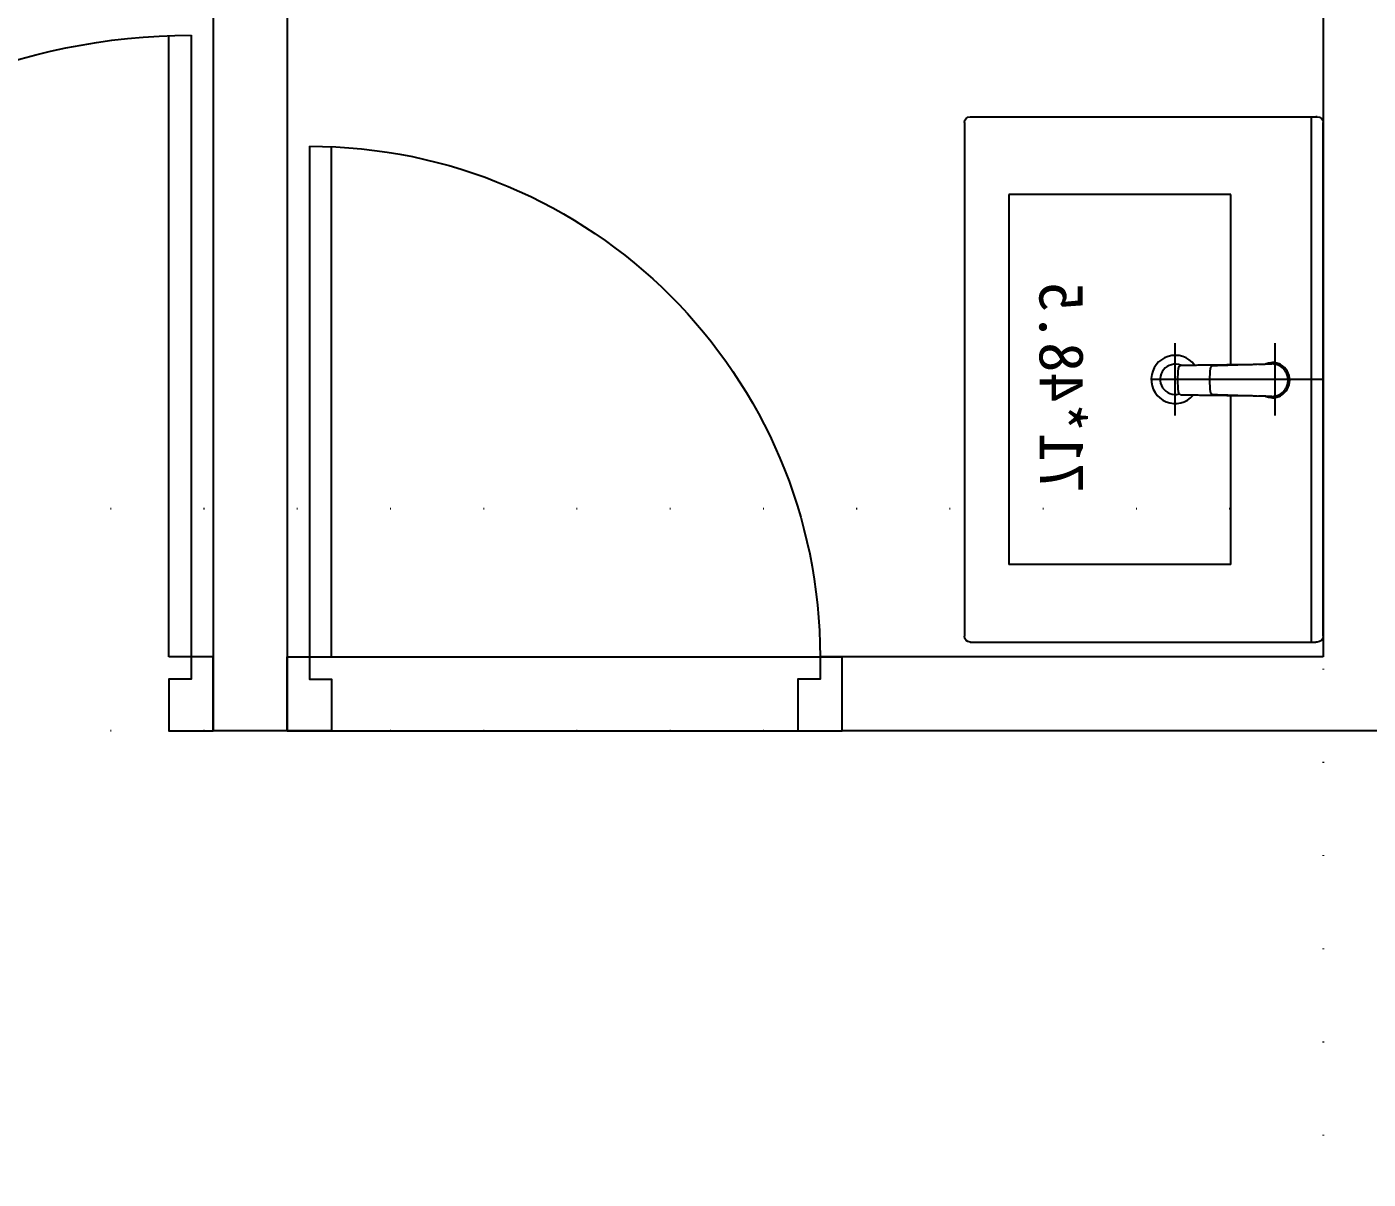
# Model space of a CAD drawing. Header units: millimetres. Extents: x 45074 to 106565, y 51012 to 60222.
# Drawn here: x 99582 to 99763.2, y 55330 to 55485.7 of the extents above; entities that cross this region are included whole.
import ezdxf

# ---------------------------------------------------------------- set-up
doc = ezdxf.new("R2010")
doc.units = ezdxf.units.MM
doc.header["$LTSCALE"] = 50
doc.header["$MEASUREMENT"] = 0
doc.linetypes.add('DOT', pattern=[0.25, 0, -0.25])
doc.layers.get('0').update_dxf_attribs({"color": 8, "linetype": 'CONTINUOUS'})
doc.layers.add('00', color=7, linetype='DOT')
doc.styles.get("Standard").update_dxf_attribs({"font": 'romanc', "bigfont": 'CHINA.SHX'})

# ---------------------------------------------------------------- blocks, each defined once
blk = doc.blocks.new('*U38', base_point=(71322.47, 1628.82))
for p, q in [((71353.97, 1633.82), (71353.97, 1702.82)), ((71356.97, 1702.82), (71356.97, 1633.82)), ((71284.97, 1623.82), (71284.97, 1633.82)), ((71353.97, 1633.82), (71284.97, 1633.82)), ((71356.97, 1633.82), (71353.97, 1633.82)), ((71359.97, 1633.82), (71356.97, 1633.82)), ((71359.97, 1623.82), (71359.97, 1633.82)), ((71359.97, 1623.82), (71284.97, 1623.82))]:
    blk.add_line(p, q)
for points in [[(71284.97, 1633.82), (71287.97, 1633.82), (71287.97, 1630.82), (71290.97, 1630.82), (71290.97, 1623.82), (71284.97, 1623.82)], [(71359.97, 1633.82), (71356.97, 1633.82), (71356.97, 1630.82), (71353.97, 1630.82), (71353.97, 1623.82), (71359.97, 1623.82)]]:
    blk.add_lwpolyline(points)
blk.add_arc((71356.97, 1633.82), 69, 90, 180)
blk = doc.blocks.new('*U40', base_point=(71414.97, 1628.82))
for p, q in [((71372.97, 1717.82), (71372.97, 1633.82)), ((71375.97, 1633.82), (71375.97, 1717.82)), ((71369.97, 1623.82), (71369.97, 1633.82)), ((71372.97, 1633.82), (71375.97, 1633.82)), ((71459.97, 1623.82), (71459.97, 1633.82))]:
    blk.add_line(p, q)
for points in [[(71369.97, 1633.82), (71372.97, 1633.82), (71372.97, 1630.82), (71375.97, 1630.82), (71375.97, 1623.82), (71369.97, 1623.82)], [(71459.97, 1633.82), (71456.97, 1633.82), (71456.97, 1630.82), (71453.97, 1630.82), (71453.97, 1623.82), (71459.97, 1623.82)]]:
    blk.add_lwpolyline(points)
blk.add_arc((71372.97, 1633.82), 84, 0, 90)

msp = doc.modelspace()

# ---------------------------------------------------------------- linework, layer by layer
for p, q in [((99607.154, 55655.566), (99607.154, 55390.566)), ((99617.154, 55655.566), (99617.154, 55390.566)), ((99757.154, 55655.566), (99757.154, 55400.566)), ((99757.154, 55403.366), (99757.154, 55472.766)), ((99737.154, 55433.174), (99737.154, 55442.958)), ((99750.654, 55433.174), (99750.654, 55442.958)), ((99737.541, 55438.748), (99737.57, 55439.14)), ((99737.57, 55439.14), (99737.61, 55439.532)), ((99737.61, 55439.532), (99737.629, 55439.653)), ((99737.629, 55439.653), (99737.644, 55439.712)), ((99737.644, 55439.712), (99737.68, 55439.793)), ((99737.68, 55439.793), (99737.729, 55439.861)), ((99737.729, 55439.861), (99737.742, 55439.873)), ((99737.742, 55439.873), (99737.82, 55439.931)), ((99737.82, 55439.931), (99737.896, 55439.962)), ((99737.896, 55439.962), (99737.949, 55439.972)), ((99737.949, 55439.972), (99737.982, 55439.975)), ((99737.982, 55439.975), (99738.072, 55439.982)), ((99738.072, 55439.982), (99738.102, 55439.982)), ((99738.102, 55439.982), (99738.346, 55439.986)), ((99738.346, 55439.986), (99738.59, 55439.99)), ((99738.59, 55439.99), (99738.834, 55439.995)), ((99738.834, 55439.995), (99739.132, 55440)), ((99739.132, 55440), (99739.172, 55440.001)), ((99739.172, 55440.001), (99739.327, 55440.002)), ((99739.327, 55440.002), (99739.486, 55440.004)), ((99739.486, 55440.004), (99739.668, 55440.005)), ((99739.668, 55440.005), (99739.855, 55440.007)), ((99739.855, 55440.007), (99740.047, 55440.009)), ((99740.047, 55440.009), (99740.243, 55440.011)), ((99740.243, 55440.011), (99740.465, 55440.014)), ((99740.465, 55440.014), (99740.691, 55440.016)), ((99740.691, 55440.016), (99740.967, 55440.019)), ((99740.967, 55440.019), (99741.246, 55440.023)), ((99741.246, 55440.023), (99741.618, 55440.027)), ((99741.618, 55440.027), (99742.343, 55440.037)), ((99741.855, 55438.752), (99741.884, 55439.146)), ((99741.884, 55439.146), (99741.928, 55439.539)), ((99741.928, 55439.539), (99741.947, 55439.646)), ((99741.947, 55439.646), (99741.964, 55439.697)), ((99741.964, 55439.697), (99742.002, 55439.767)), ((99742.002, 55439.767), (99742.052, 55439.827)), ((99742.052, 55439.827), (99742.117, 55439.878)), ((99742.117, 55439.878), (99742.127, 55439.885)), ((99742.127, 55439.885), (99742.202, 55439.92)), ((99742.202, 55439.92), (99742.255, 55439.934)), ((99742.255, 55439.934), (99742.36, 55439.947)), ((99742.343, 55440.037), (99744.12, 55440.06)), ((99742.36, 55439.947), (99742.402, 55439.948)), ((99742.402, 55439.948), (99742.628, 55439.956)), ((99742.628, 55439.956), (99742.856, 55439.963)), ((99742.856, 55439.963), (99743.087, 55439.97)), ((99743.087, 55439.97), (99743.32, 55439.978)), ((99743.32, 55439.978), (99743.554, 55439.984)), ((99743.554, 55439.984), (99743.789, 55439.991)), ((99743.789, 55439.991), (99744.261, 55440.005)), ((99744.12, 55440.06), (99745.093, 55440.072)), ((99744.261, 55440.005), (99744.576, 55440.014)), ((99744.576, 55440.014), (99745.208, 55440.031)), ((99745.093, 55440.072), (99745.588, 55440.078)), ((99745.208, 55440.031), (99745.603, 55440.042)), ((99745.588, 55440.078), (99746.331, 55440.088)), ((99745.603, 55440.042), (99746.395, 55440.064)), ((99746.331, 55440.088), (99747.117, 55440.098)), ((99746.395, 55440.064), (99747.583, 55440.096)), ((99747.117, 55440.098), (99747.689, 55440.106)), ((99747.583, 55440.096), (99748.089, 55440.11)), ((99747.689, 55440.106), (99747.993, 55440.111)), ((99747.993, 55440.111), (99748.246, 55440.115)), ((99747.993, 55440.111), (99748.246, 55440.115)), ((99748.089, 55440.11), (99748.215, 55440.114)), ((99748.215, 55440.114), (99749.852, 55440.159)), ((99748.396, 55440.119), (99749.852, 55440.159)), ((99748.396, 55440.119), (99748.568, 55440.124)), ((99748.568, 55440.124), (99748.72, 55440.128)), ((99748.72, 55440.128), (99748.867, 55440.132)), ((99748.867, 55440.132), (99749.002, 55440.136)), ((99749.002, 55440.136), (99749.132, 55440.139)), ((99749.132, 55440.139), (99749.258, 55440.143)), ((99749.23, 55440.142), (99749.442, 55440.232)), ((99749.258, 55440.143), (99749.378, 55440.146)), ((99749.378, 55440.146), (99749.562, 55440.151)), ((99749.442, 55440.232), (99749.769, 55440.32)), ((99749.562, 55440.151), (99749.726, 55440.156)), ((99749.765, 55440.156), (99749.876, 55440.16)), ((99749.765, 55440.156), (99749.874, 55440.159)), ((99749.769, 55440.32), (99750.092, 55440.359)), ((99749.816, 55440.158), (99749.863, 55440.161)), ((99749.863, 55440.161), (99749.926, 55440.165)), ((99749.876, 55440.16), (99749.983, 55440.162)), ((99749.926, 55440.165), (99749.978, 55440.169)), ((99749.978, 55440.169), (99750.02, 55440.173)), ((99749.983, 55440.162), (99750.086, 55440.163)), ((99749.983, 55440.162), (99750.023, 55440.163)), ((99749.983, 55440.162), (99750.03, 55440.163)), ((99750.016, 55440.163), (99750.03, 55440.163)), ((99750.016, 55440.163), (99750.09, 55440.163)), ((99750.023, 55440.163), (99750.086, 55440.163)), ((99750.071, 55440.163), (99750.117, 55440.163)), ((99750.14, 55440.163), (99750.071, 55440.163)), ((99750.14, 55440.163), (99750.09, 55440.163)), ((99750.142, 55440.163), (99750.09, 55440.163)), ((99750.188, 55440.162), (99750.09, 55440.163)), ((99750.092, 55440.359), (99750.312, 55440.361)), ((99750.148, 55440.163), (99750.117, 55440.163)), ((99750.122, 55440.163), (99750.128, 55440.163)), ((99750.155, 55440.163), (99750.128, 55440.163)), ((99750.132, 55440.163), (99750.139, 55440.163)), ((99750.148, 55440.163), (99750.137, 55440.163)), ((99750.174, 55440.163), (99750.139, 55440.163)), ((99750.174, 55440.163), (99750.142, 55440.163)), ((99750.174, 55440.163), (99750.142, 55440.163)), ((99750.188, 55440.162), (99750.142, 55440.163)), ((99750.181, 55440.163), (99750.159, 55440.163)), ((99750.166, 55440.163), (99750.197, 55440.163)), ((99750.191, 55440.163), (99750.181, 55440.163)), ((99750.181, 55440.163), (99750.191, 55440.163)), ((99750.213, 55440.162), (99750.191, 55440.163)), ((99750.233, 55440.162), (99750.191, 55440.163)), ((99750.222, 55440.163), (99750.197, 55440.163)), ((99750.4, 55440.155), (99750.222, 55440.163)), ((99750.27, 55440.16), (99750.233, 55440.162)), ((99750.371, 55440.154), (99750.27, 55440.16)), ((99750.353, 55440.359), (99750.312, 55440.361)), ((99750.371, 55440.154), (99750.33, 55440.156)), ((99750.521, 55440.344), (99750.353, 55440.359)), ((99750.498, 55440.144), (99750.4, 55440.155)), ((99750.596, 55440.129), (99750.498, 55440.144)), ((99750.692, 55440.316), (99750.521, 55440.344)), ((99750.694, 55440.11), (99750.596, 55440.129)), ((99750.863, 55440.275), (99750.692, 55440.316)), ((99750.863, 55440.275), (99750.692, 55440.316)), ((99750.791, 55440.087), (99750.694, 55440.11)), ((99750.92, 55440.047), (99750.791, 55440.087)), ((99751.035, 55440.221), (99750.863, 55440.275)), ((99751.035, 55440.221), (99750.863, 55440.275)), ((99751.048, 55439.999), (99750.92, 55440.047)), ((99751.205, 55440.152), (99751.035, 55440.221)), ((99751.172, 55439.943), (99751.048, 55439.999)), ((99751.294, 55439.878), (99751.172, 55439.943)), ((99751.371, 55440.069), (99751.205, 55440.152)), ((99751.416, 55439.803), (99751.294, 55439.878)), ((99751.532, 55439.972), (99751.371, 55440.069)), ((99751.534, 55439.719), (99751.416, 55439.803)), ((99751.687, 55439.862), (99751.532, 55439.972)), ((99751.647, 55439.626), (99751.534, 55439.719)), ((99751.755, 55439.525), (99751.647, 55439.626)), ((99751.911, 55439.673), (99751.687, 55439.862)), ((99751.888, 55439.378), (99751.755, 55439.525)), ((99752.009, 55439.219), (99751.888, 55439.378)), ((99752.131, 55439.412), (99751.911, 55439.673)), ((99752.115, 55439.049), (99752.009, 55439.219)), ((99752.179, 55438.925), (99752.115, 55439.049)), ((99752.272, 55439.204), (99752.131, 55439.412)), ((99752.236, 55438.797), (99752.179, 55438.925)), ((99752.422, 55438.911), (99752.272, 55439.204)), ((99752.529, 55438.608), (99752.422, 55438.911)), ((99757.154, 55438.066), (99733.904, 55438.066)), ((99737.517, 55437.961), (99737.523, 55438.355)), ((99737.523, 55437.568), (99737.517, 55437.961)), ((99737.523, 55438.355), (99737.541, 55438.748)), ((99737.541, 55437.174), (99737.523, 55437.568)), ((99737.57, 55436.782), (99737.541, 55437.174)), ((99741.833, 55437.961), (99741.838, 55438.357)), ((99741.833, 55437.961), (99741.838, 55438.357)), ((99741.838, 55437.566), (99741.833, 55437.961)), ((99741.838, 55437.566), (99741.833, 55437.961)), ((99741.838, 55438.357), (99741.855, 55438.752)), ((99741.855, 55437.171), (99741.838, 55437.566)), ((99741.884, 55436.777), (99741.855, 55437.171)), ((99752.179, 55436.998), (99752.236, 55437.125)), ((99752.284, 55438.666), (99752.236, 55438.797)), ((99752.236, 55437.125), (99752.284, 55437.256)), ((99752.324, 55438.533), (99752.284, 55438.666)), ((99752.284, 55437.256), (99752.324, 55437.39)), ((99752.355, 55438.398), (99752.324, 55438.533)), ((99752.324, 55437.39), (99752.355, 55437.525)), ((99752.378, 55438.262), (99752.355, 55438.398)), ((99752.355, 55437.525), (99752.378, 55437.661)), ((99752.392, 55438.126), (99752.378, 55438.262)), ((99752.378, 55437.661), (99752.392, 55437.797)), ((99752.398, 55437.961), (99752.392, 55438.126)), ((99752.392, 55437.797), (99752.398, 55437.961)), ((99752.422, 55437.012), (99752.529, 55437.314)), ((99752.596, 55438.28), (99752.529, 55438.608)), ((99752.529, 55437.314), (99752.596, 55437.642)), ((99752.617, 55437.961), (99752.596, 55438.28)), ((99752.596, 55437.642), (99752.617, 55437.961)), ((99737.61, 55436.391), (99737.57, 55436.782)), ((99737.629, 55436.269), (99737.61, 55436.391)), ((99737.644, 55436.211), (99737.629, 55436.269)), ((99737.68, 55436.13), (99737.644, 55436.211)), ((99737.729, 55436.062), (99737.68, 55436.13)), ((99737.742, 55436.049), (99737.729, 55436.062)), ((99737.82, 55435.991), (99737.742, 55436.049)), ((99737.896, 55435.96), (99737.82, 55435.991)), ((99737.949, 55435.95), (99737.896, 55435.96)), ((99737.982, 55435.948), (99737.949, 55435.95)), ((99738.072, 55435.941), (99737.982, 55435.948)), ((99738.102, 55435.94), (99738.072, 55435.941)), ((99738.346, 55435.936), (99738.102, 55435.94)), ((99738.59, 55435.932), (99738.346, 55435.936)), ((99738.834, 55435.928), (99738.59, 55435.932)), ((99739.132, 55435.922), (99738.834, 55435.928)), ((99739.172, 55435.922), (99739.132, 55435.922)), ((99739.327, 55435.92), (99739.172, 55435.922)), ((99739.486, 55435.919), (99739.327, 55435.92)), ((99739.668, 55435.917), (99739.486, 55435.919)), ((99739.855, 55435.915), (99739.668, 55435.917)), ((99740.047, 55435.914), (99739.855, 55435.915)), ((99740.243, 55435.911), (99740.047, 55435.914)), ((99740.465, 55435.909), (99740.243, 55435.911)), ((99740.691, 55435.906), (99740.465, 55435.909)), ((99740.967, 55435.903), (99740.691, 55435.906)), ((99741.246, 55435.9), (99740.967, 55435.903)), ((99741.618, 55435.895), (99741.246, 55435.9)), ((99742.343, 55435.886), (99741.618, 55435.895)), ((99741.928, 55436.384), (99741.884, 55436.777)), ((99741.947, 55436.277), (99741.928, 55436.384)), ((99741.964, 55436.226), (99741.947, 55436.277)), ((99742.002, 55436.155), (99741.964, 55436.226)), ((99742.052, 55436.095), (99742.002, 55436.155)), ((99742.117, 55436.045), (99742.052, 55436.095)), ((99742.127, 55436.038), (99742.117, 55436.045)), ((99742.202, 55436.002), (99742.127, 55436.038)), ((99742.255, 55435.988), (99742.202, 55436.002)), ((99742.36, 55435.976), (99742.255, 55435.988)), ((99744.12, 55435.863), (99742.343, 55435.886)), ((99742.402, 55435.974), (99742.36, 55435.976)), ((99742.628, 55435.967), (99742.402, 55435.974)), ((99742.856, 55435.959), (99742.628, 55435.967)), ((99743.087, 55435.952), (99742.856, 55435.959)), ((99743.32, 55435.945), (99743.087, 55435.952)), ((99743.554, 55435.938), (99743.32, 55435.945)), ((99743.789, 55435.931), (99743.554, 55435.938)), ((99744.261, 55435.918), (99743.789, 55435.931)), ((99745.093, 55435.85), (99744.12, 55435.863)), ((99744.576, 55435.909), (99744.261, 55435.918)), ((99745.208, 55435.891), (99744.576, 55435.909)), ((99745.588, 55435.844), (99745.093, 55435.85)), ((99745.603, 55435.88), (99745.208, 55435.891)), ((99746.331, 55435.835), (99745.588, 55435.844)), ((99746.395, 55435.859), (99745.603, 55435.88)), ((99747.117, 55435.824), (99746.331, 55435.835)), ((99747.583, 55435.826), (99746.395, 55435.859)), ((99747.689, 55435.816), (99747.117, 55435.824)), ((99748.089, 55435.812), (99747.583, 55435.826)), ((99747.993, 55435.812), (99747.689, 55435.816)), ((99748.245, 55435.808), (99747.993, 55435.812)), ((99748.245, 55435.808), (99747.993, 55435.812)), ((99748.215, 55435.809), (99748.089, 55435.812)), ((99749.852, 55435.764), (99748.215, 55435.809)), ((99748.568, 55435.799), (99748.396, 55435.804)), ((99749.852, 55435.764), (99748.396, 55435.804)), ((99748.72, 55435.795), (99748.568, 55435.799)), ((99748.867, 55435.791), (99748.72, 55435.795)), ((99749.002, 55435.787), (99748.867, 55435.791)), ((99749.132, 55435.783), (99749.002, 55435.787)), ((99749.258, 55435.78), (99749.132, 55435.783)), ((99749.442, 55435.691), (99749.23, 55435.781)), ((99749.378, 55435.777), (99749.258, 55435.78)), ((99749.562, 55435.771), (99749.378, 55435.777)), ((99749.769, 55435.603), (99749.442, 55435.691)), ((99749.726, 55435.767), (99749.562, 55435.771)), ((99749.876, 55435.763), (99749.765, 55435.766)), ((99750.092, 55435.563), (99749.769, 55435.603)), ((99750.092, 55435.563), (99749.769, 55435.603)), ((99749.983, 55435.76), (99749.876, 55435.763)), ((99750.023, 55435.76), (99749.983, 55435.76)), ((99750.086, 55435.759), (99749.983, 55435.76)), ((99750.03, 55435.76), (99749.983, 55435.76)), ((99750.09, 55435.759), (99750.016, 55435.76)), ((99750.03, 55435.76), (99750.016, 55435.76)), ((99750.086, 55435.759), (99750.023, 55435.76)), ((99750.071, 55435.759), (99750.14, 55435.76)), ((99750.117, 55435.759), (99750.071, 55435.759)), ((99750.09, 55435.759), (99750.188, 55435.761)), ((99750.09, 55435.759), (99750.142, 55435.76)), ((99750.09, 55435.759), (99750.14, 55435.76)), ((99750.312, 55435.561), (99750.092, 55435.563)), ((99750.117, 55435.759), (99750.148, 55435.76)), ((99750.128, 55435.759), (99750.122, 55435.759)), ((99750.128, 55435.759), (99750.155, 55435.759)), ((99750.139, 55435.759), (99750.132, 55435.759)), ((99750.137, 55435.76), (99750.148, 55435.76)), ((99750.139, 55435.759), (99750.174, 55435.76)), ((99750.142, 55435.76), (99750.188, 55435.761)), ((99750.142, 55435.76), (99750.174, 55435.76)), ((99750.142, 55435.76), (99750.174, 55435.76)), ((99750.159, 55435.759), (99750.181, 55435.759)), ((99750.197, 55435.759), (99750.166, 55435.759)), ((99750.181, 55435.759), (99750.191, 55435.759)), ((99750.191, 55435.759), (99750.181, 55435.759)), ((99750.191, 55435.759), (99750.233, 55435.761)), ((99750.191, 55435.759), (99750.213, 55435.761)), ((99750.197, 55435.759), (99750.222, 55435.759)), ((99750.222, 55435.759), (99750.4, 55435.768)), ((99750.233, 55435.761), (99750.27, 55435.763)), ((99750.27, 55435.763), (99750.371, 55435.769)), ((99750.312, 55435.561), (99750.353, 55435.563)), ((99750.329, 55435.767), (99750.371, 55435.769)), ((99750.353, 55435.563), (99750.521, 55435.578)), ((99750.4, 55435.768), (99750.498, 55435.778)), ((99750.498, 55435.778), (99750.596, 55435.793)), ((99750.521, 55435.578), (99750.692, 55435.606)), ((99750.596, 55435.793), (99750.694, 55435.812)), ((99750.692, 55435.606), (99750.863, 55435.647)), ((99750.692, 55435.606), (99750.863, 55435.647)), ((99750.694, 55435.812), (99750.791, 55435.836)), ((99750.791, 55435.836), (99750.92, 55435.875)), ((99750.863, 55435.647), (99751.035, 55435.702)), ((99750.863, 55435.647), (99751.035, 55435.702)), ((99750.92, 55435.875), (99751.048, 55435.923)), ((99751.035, 55435.702), (99751.205, 55435.771)), ((99751.048, 55435.923), (99751.172, 55435.98)), ((99751.172, 55435.98), (99751.294, 55436.044)), ((99751.205, 55435.771), (99751.371, 55435.854)), ((99751.294, 55436.044), (99751.416, 55436.12)), ((99751.371, 55435.854), (99751.532, 55435.951)), ((99751.416, 55436.12), (99751.534, 55436.204)), ((99751.532, 55435.951), (99751.687, 55436.061)), ((99751.534, 55436.204), (99751.647, 55436.297)), ((99751.647, 55436.297), (99751.755, 55436.398)), ((99751.687, 55436.061), (99751.833, 55436.183)), ((99751.755, 55436.398), (99751.888, 55436.544)), ((99751.833, 55436.183), (99751.968, 55436.317)), ((99751.888, 55436.544), (99752.009, 55436.703)), ((99751.968, 55436.317), (99752.131, 55436.511)), ((99752.009, 55436.703), (99752.115, 55436.874)), ((99752.115, 55436.874), (99752.179, 55436.998)), ((99752.131, 55436.511), (99752.272, 55436.718)), ((99752.272, 55436.718), (99752.422, 55437.012)), ((99757.154, 55400.566), (99692.154, 55400.566)), ((99617.154, 55390.566), (99607.154, 55390.566)), ((99767.154, 55390.566), (99692.154, 55390.566))]:
    msp.add_line(p, q)
at = {"ltscale": 0.1}
for p, q in [((99709.454, 55473.566), (99756.154, 55473.566)), ((99755.554, 55402.566), (99755.554, 55473.566)), ((99756.154, 55473.566), (99756.354, 55473.566)), ((99756.354, 55473.566), (99756.154, 55473.566)), ((99708.654, 55472.766), (99708.654, 55403.366)), ((99714.654, 55463.066), (99714.654, 55413.066)), ((99744.654, 55463.066), (99714.654, 55463.066)), ((99744.654, 55440.016), (99744.654, 55463.066)), ((99744.654, 55413.066), (99744.654, 55435.907)), ((99744.654, 55413.066), (99714.654, 55413.066)), ((99709.454, 55402.566), (99756.154, 55402.566)), ((99756.354, 55402.566), (99756.154, 55402.566))]:
    msp.add_line(p, q, dxfattribs=at)
at = {"ltscale": 0.1, "extrusion": (0, 0, -1)}
for centre, start, end in [((-99709.454, 55472.766), 0, 90), ((-99756.354, 55472.766), 90, 180), ((-99709.454, 55403.366), 270, 0), ((-99756.354, 55403.366), 180, 270)]:
    msp.add_arc(centre, 0.8, start, end, dxfattribs=at)
for radius, start, end in [(3.25, 36.64528, 318.61771), (2.05, 67.99754, 285.64608)]:
    msp.add_arc((99737.154, 55438.066), radius, start, end)
at = {"layer": '00'}
for p, q in [((99757.154, 55600.566), (99757.154, 55000.566)), ((99757.154, 55420.566), (99239.654, 55420.566)), ((99757.154, 55390.566), (99239.654, 55390.566))]:
    msp.add_line(p, q, dxfattribs=at)

# ---------------------------------------------------------------- block references
at = {"xscale": -1}
for name, p in [('*U40', (99562.154, 55395.566)), ('*U38', (99654.654, 55395.566))]:
    msp.add_blockref(name, p, dxfattribs=at)

# ---------------------------------------------------------------- texts
at = {"lineweight": 40, "extrusion": (0, 0, -1), "insert": (99721.781, 55436.986), "char_height": 6, "width": 43.84929, "attachment_point": 5, "text_direction": (-0.002094, 0.999998, 0)}
msp.add_mtext('{\\fDFKai-SB|b0|i0|c136|p65;\\C5;71*48.5}', dxfattribs=at)

doc.saveas('drawing.dxf')
